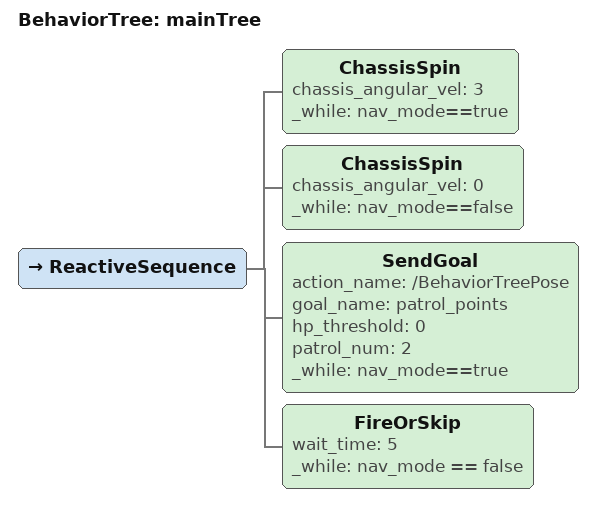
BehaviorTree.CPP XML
<?xml version="1.0" encoding="UTF-8"?>
<root BTCPP_format="4">
  <BehaviorTree ID="mainTree">
      <ReactiveSequence>
        <ChassisSpin chassis_angular_vel="3"
                      _while="nav_mode==true"/>
        <ChassisSpin chassis_angular_vel="0"
                      _while="nav_mode==false"/>
        <SendGoal action_name="/BehaviorTreePose"
                  goal_name="patrol_points"
                  hp_threshold="0"
                  patrol_num="2"
                  _while="nav_mode==true"/>
        <FireOrSkip wait_time="5"
                    _while="nav_mode == false "/>
      </ReactiveSequence>
  </BehaviorTree>

</root>
